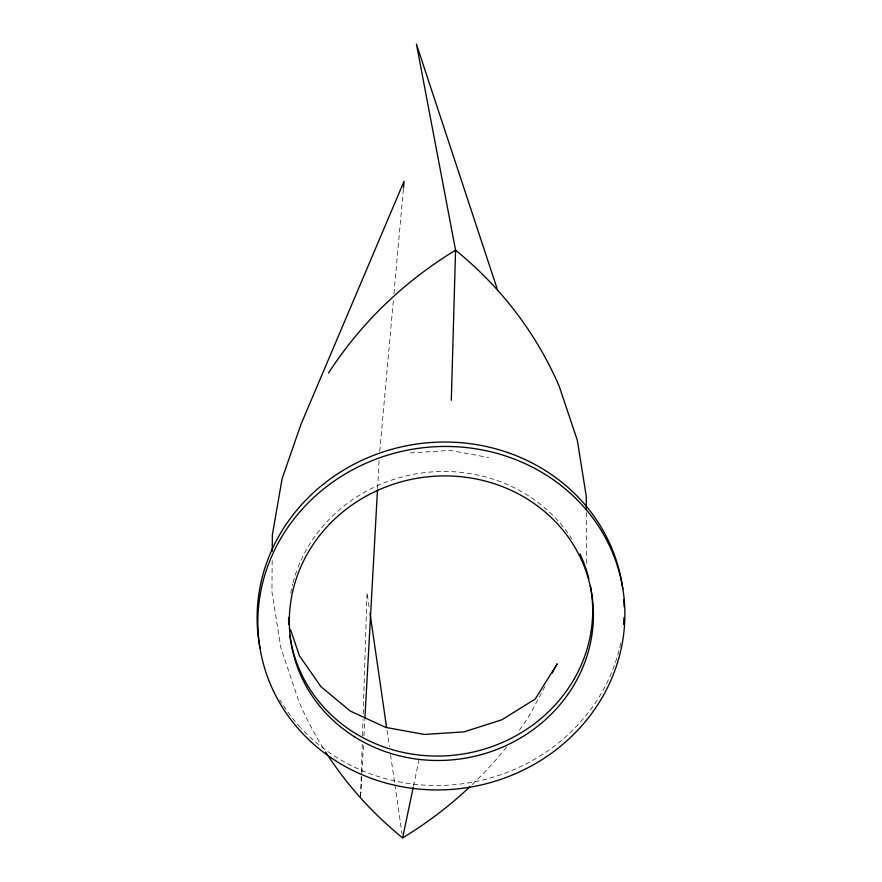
<?xml version="1.0" encoding="UTF-8"?>
<svg xmlns="http://www.w3.org/2000/svg" width="882" height="882" viewBox="0 0 882 882"><rect width="100%" height="100%" fill="white"/><g stroke="black" fill="none" stroke-linecap="round" stroke-linejoin="round"><path stroke-width="0.66" stroke-dasharray="4.41 3.31" d="M272.163 560.676L271.932 591.789L280.851 647.796L298.921 701.642A393.934 367.276 -9.4 0 0 324.962 750.913M360.584 796.468L361.322 773.051M361.366 771.673L362.282 742.754M362.502 735.864L363.02 719.337M363.197 713.825L367.033 592.627L369.404 608.977M360.617 796.468L361.829 774.473M361.907 773.095L363.494 744.221M363.946 735.974L364.85 719.469M377.562 488.496L379.15 459.621M379.745 451.386L393.339 300.542M393.956 293.684L403.46 188.087M413.471 786.182L418.884 760.317M545.032 686.405L529.674 714.993A393.934 367.276 -9.4 0 1 518.153 731.862M410.24 452.973L449.897 450.393L488.672 457.504M387 730.252L389.37 746.602M390.561 754.783L394.717 783.392M394.916 784.76L402.027 833.81M586.376 512.585L586.773 564.138M290.718 593.123A152.321 142.013 -9.4 0 1 292.714 583.917M293.056 582.605A152.321 142.013 -9.4 0 1 297.587 568.537M298.072 567.291A152.321 142.013 -9.4 0 1 429.291 472.135A152.321 142.013 -9.4 0 1 573.741 542.176M620.663 643.254A183.842 171.395 -9.4 0 1 487.25 778.839A183.842 171.395 -9.4 0 1 301.313 728.466M300.409 727.496A183.842 171.395 -9.4 0 1 279.803 699.867M506.522 747.131A393.934 367.276 -9.4 0 1 471.672 785.079"/><path stroke-width="1.32" d="M272.229 551.217L272.351 534.977L282.108 478.706L300.983 424.319L404.077 181.229L403.46 188.087M451.308 400.351L455.564 250.19L416.436 44.1L497.646 290.255M364.928 718.102L377.485 489.863M325.701 752.059A393.934 367.276 -9.4 0 0 402.622 837.9L413.195 787.472M552.077 673.308L557.203 663.782L535.198 699.051L501.781 719.811L463.965 731.884L424.308 734.452L385.533 727.352L350.264 711.046L320.916 686.659L299.483 655.855L290.564 629.825M369.999 613.067L386.603 727.529M586.365 509.862L586.254 496.301L577.324 440.305L559.265 386.448A393.934 367.276 -9.4 0 0 455.564 250.19A393.934 367.276 -9.4 0 0 328.512 373.108M590.301 585.472A152.321 142.013 -9.4 0 1 468.21 753.085A152.321 142.013 -9.4 0 1 291.236 643.397M290.972 642.052A152.321 142.013 -9.4 0 1 289.847 635.305M288.778 624.302A152.321 142.013 -9.4 0 1 288.579 617.378M580.058 554.039A152.321 142.013 -9.4 0 1 588.834 578.779M623.839 599.826A183.842 171.395 -9.4 0 1 624.114 606.662M623.971 617.576A183.842 171.395 -9.4 0 1 623.497 624.335M260.003 647.906A183.842 171.395 -9.4 0 1 413.217 444.572A183.842 171.395 -9.4 0 1 622.78 588.956M469.709 786.942A393.934 367.276 -9.4 0 1 402.622 837.9M354.531 736.812A152.321 142.013 -9.4 0 0 592.88 626.959A152.321 142.013 -9.4 0 0 376.691 490.811A152.321 142.013 -9.4 0 0 354.531 736.812M336.56 761.353A183.842 171.395 -9.4 0 0 624.236 628.767A183.842 171.395 -9.4 0 0 363.307 464.45A183.842 171.395 -9.4 0 0 336.56 761.353"/></g></svg>
